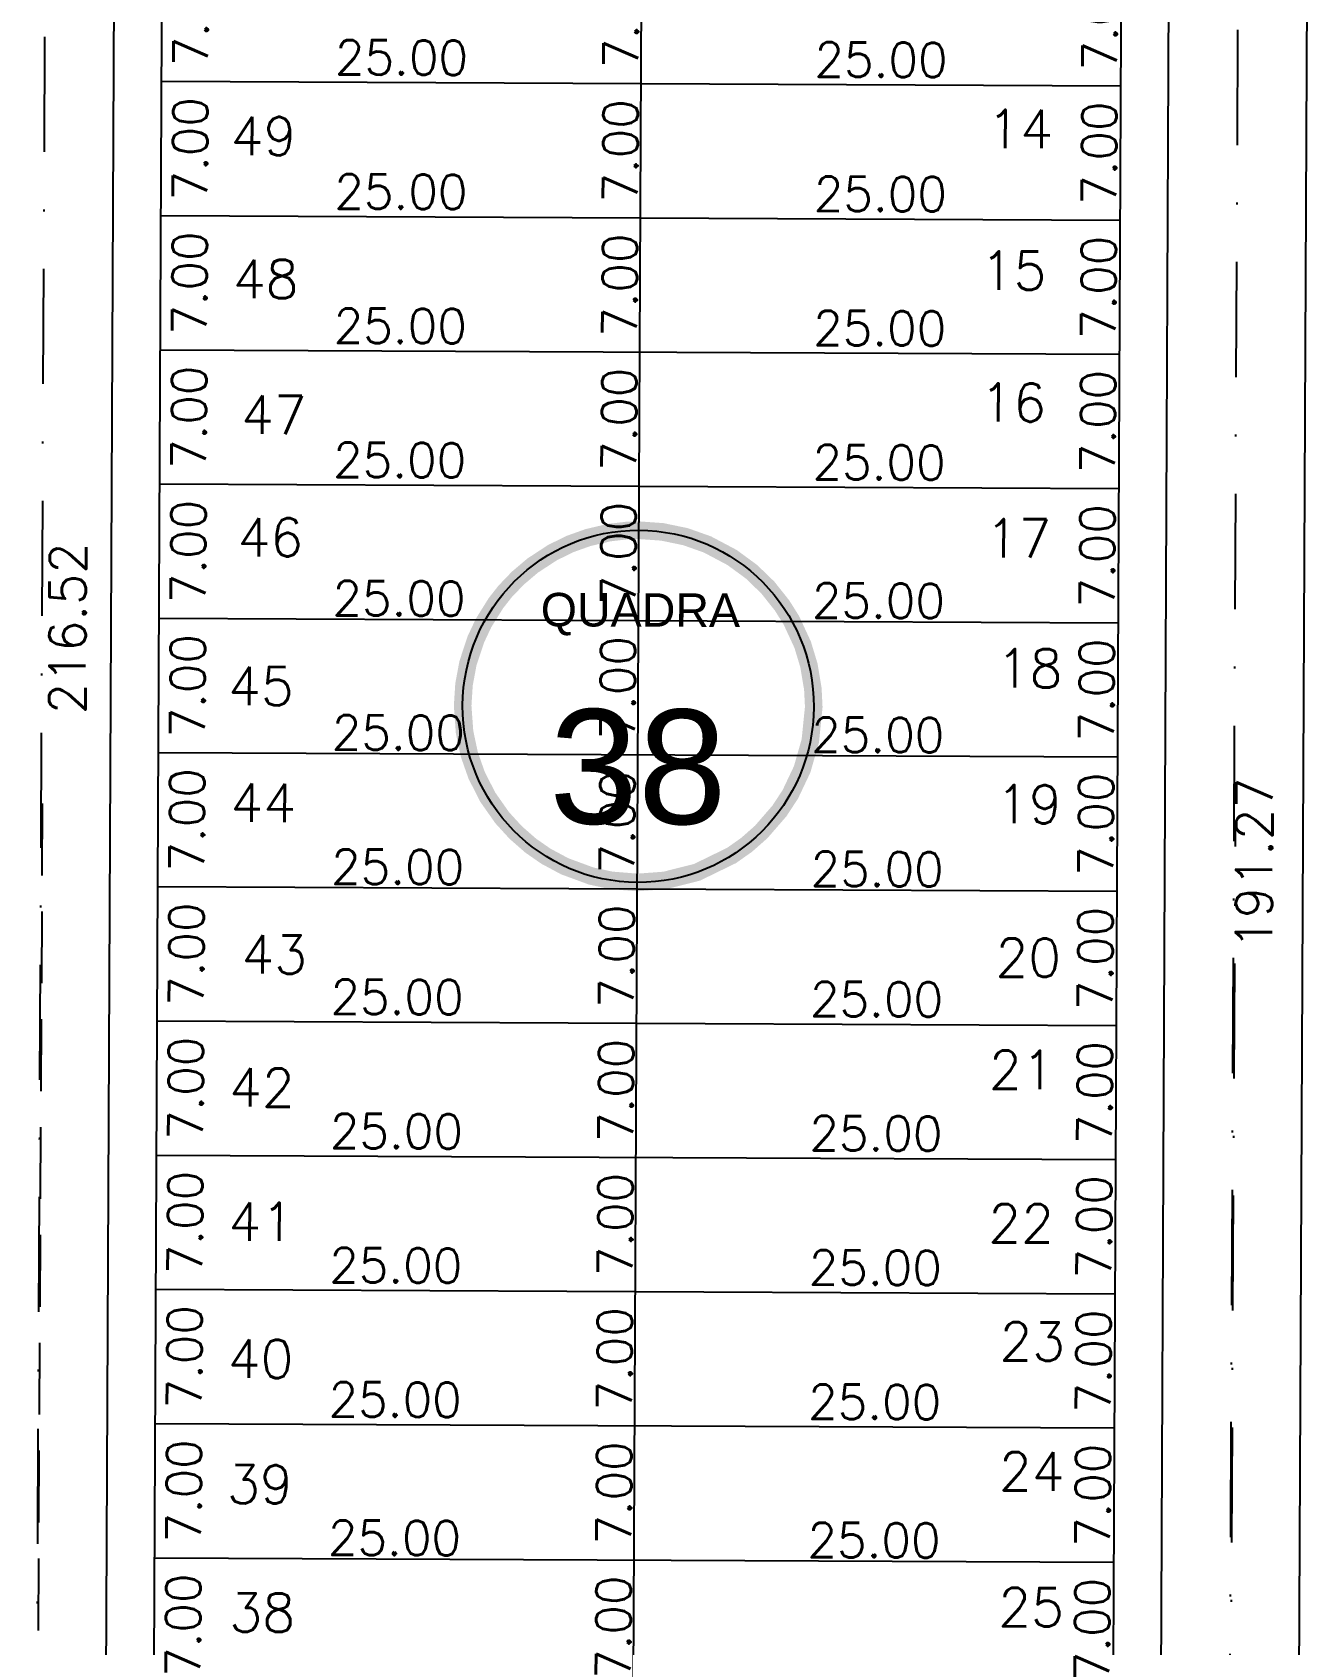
# Model space of a CAD drawing. Header units: millimetres. Extents: x -4430026 to 4783824, y 584 to 9593110.
# Drawn here: x 2184.4 to 2251.1, y 1561 to 1645.1 of the extents above; entities that cross this region are included whole.
import ezdxf
from ezdxf.enums import TextEntityAlignment as Align

# ---------------------------------------------------------------- set-up
doc = ezdxf.new("R2010")
doc.units = ezdxf.units.MM
for name, pattern in [('DASHDOT', [1, 0.5, -0.25, 0, -0.25]), ('HIDDEN', [0.375, 0.25, -0.125]), ('HIDDEN2', [0.1875, 0.125, -0.0625])]:
    doc.linetypes.add(name, pattern=pattern)
for name, color, linetype in [('boundary filipe', 6, 'Continuous'), ('Calçada', 1, 'Continuous'), ('Cota', 8, 'Continuous'), ('COTAS', 8, 'Continuous'), ('Lotes', 2, 'Continuous'), ('Numero de lotes', 5, 'Continuous'), ('númeraçãoquadras', 4, 'Continuous'), ('Projeção', 8, 'HIDDEN2'), ('QUADRA', 4, 'Continuous')]:
    doc.layers.add(name, color=color, linetype=linetype)
doc.styles.add('arcad1', font='romans.shx')
doc.styles.add('ROMANS', font='romans.shx')
doc.styles.add('STYLE1', font='sanss___.ttf')
doc.dimstyles.new('BOLA100', dxfattribs={"dimscale": 0, "dimtxt": 1.9, "dimasz": 0.18, "dimexe": 0.18, "dimexo": 0.063, "dimgap": 0, "dimtad": 1, "dimzin": 4, "dimdsep": 46, "dimtxsty": 'ROMANS', "dimcen": 0.09, "dimse1": 1, "dimse2": 1, "dimsd1": 1, "dimsd2": 1, "dimclrt": 256, "dimaunit": 1, "dimadec": 4, "dimazin": 0, "dimtfac": 1.2, "dimtix": 1, "dimtmove": 2, "dimatfit": 3, "dimfxl": 1, "dimtvp": 2, "dimtolj": 1, "dimtzin": 4, "dimarcsym": 0})
doc.dimstyles.get("Standard").update_dxf_attribs({"dimtxt": 0.18, "dimasz": 0.18, "dimexe": 0.18, "dimexo": 0.0625, "dimgap": 0.09, "dimtad": 0, "dimtih": 1, "dimtoh": 1, "dimdec": 4, "dimzin": 0, "dimdsep": 46, "dimtxsty": 'Standard', "dimcen": 0.09, "dimadec": 0, "dimazin": 0, "dimtfac": 1, "dimtdec": 4, "dimtofl": 0, "dimtmove": 0, "dimatfit": 3, "dimfxl": 1, "dimtolj": 1, "dimtzin": 0, "dimarcsym": 0})

# ---------------------------------------------------------------- blocks, each defined once
blk = doc.blocks.new('NUM_quadra')
at = {"color": 6, "const_width": 0.02}
blk.add_lwpolyline([(-0.0134, 0.1996), (-0.034, 0.1971), (-0.0579, 0.1914), (-0.0779, 0.1842), (-0.0981, 0.1743), (-0.1208, 0.1594), (-0.1377, 0.145), (-0.1521, 0.1299), (-0.1625, 0.1166), (-0.1764, 0.0942), (-0.1852, 0.0754), (-0.1941, 0.0483), (-0.1985, 0.0243), (-0.2, 0), (-0.1977, -0.0299), (-0.1921, -0.0556), (-0.1839, -0.0786), (-0.1713, -0.1033), (-0.1546, -0.1269), (-0.1389, -0.1439), (-0.1219, -0.1586), (-0.1046, -0.1705), (-0.0831, -0.1819), (-0.0531, -0.1928), (-0.0302, -0.1977), (0, -0.2), (0.0309, -0.1976), (0.0677, -0.1882), (0.1069, -0.169), (0.124, -0.1569), (0.1407, -0.1421), (0.1614, -0.1181), (0.1737, -0.0992), (0.187, -0.071), (0.1962, -0.0386), (0.2, 0), (0.1989, 0.0205), (0.1943, 0.0473), (0.1871, 0.0707), (0.1741, 0.0984), (0.1635, 0.1151), (0.1472, 0.1354), (0.1285, 0.1533), (0.1063, 0.1694), (0.0782, 0.1841), (0.0533, 0.1928), (0.0267, 0.1982), (0, 0.2)], close=True, dxfattribs=at)
blk.add_circle((0, 0), 0.2)
at = {"color": 3, "insert": (-0.1114, 0.1285), "char_height": 0.038, "width": 0.2663, "attachment_point": 1, "style": 'STYLE1'}
blk.add_mtext('\\fArial|b0|i0|c0|p34;QUADRA', dxfattribs=at)
at = {"color": 3, "style": 'STYLE1'}
blk.add_attdef('00', text='', height=0.13, dxfattribs=at).set_placement((0, -0.1335), align=Align.CENTER)
blk = doc.blocks.new('*D14069')
at = {"layer": 'DEFPOINTS', "color": 0, "linetype": 'ByBlock'}
for p in [(2185.456, 1722.27), (2184.43, 1505.75), (2186.709, 1505.739)]:
    blk.add_point(p, dxfattribs=at)
at = {"layer": 'COTAS', "linetype": 'ByBlock', "insert": (2186.272, 1614.004), "char_height": 1.9, "attachment_point": 5, "rotation": 89.72858, "style": 'ROMANS'}
blk.add_mtext('\\A1;216.52', dxfattribs=at)
blk = doc.blocks.new('*D14070')
at = {"layer": 'DEFPOINTS', "color": 0, "linetype": 'ByBlock'}
for p in [(2247.539, 1697.383), (2246.633, 1506.112), (2248.635, 1506.103)]:
    blk.add_point(p, dxfattribs=at)
at = {"layer": 'COTAS', "linetype": 'ByBlock', "insert": (2248.138, 1601.743), "char_height": 1.9, "attachment_point": 5, "rotation": 89.72858, "style": 'ROMANS'}
blk.add_mtext('\\A1;191.27', dxfattribs=at)
blk = doc.blocks.new('*D9931')
at = {"layer": 'DEFPOINTS', "color": 0}
for p in [(2191.211, 1649.516), (2191.178, 1642.516), (2196.282, 1642.491)]:
    blk.add_point(p, dxfattribs=at)
at = {"layer": 'Cota', "color": 41, "insert": (2192.699, 1646.008), "char_height": 1.8, "attachment_point": 5, "rotation": 89.72858, "style": 'ROMANS'}
blk.add_mtext('\\A1;7.00', dxfattribs=at)
blk = doc.blocks.new('*D9932')
at = {"layer": 'DEFPOINTS', "color": 0}
for p in [(2191.178, 1642.516), (2191.145, 1635.516), (2196.249, 1635.492)]:
    blk.add_point(p, dxfattribs=at)
at = {"layer": 'Cota', "color": 41, "insert": (2192.666, 1639.009), "char_height": 1.8, "attachment_point": 5, "rotation": 89.72858, "style": 'ROMANS'}
blk.add_mtext('\\A1;7.00', dxfattribs=at)
blk = doc.blocks.new('*D9933')
at = {"layer": 'DEFPOINTS', "color": 0}
for p in [(2191.145, 1635.516), (2191.112, 1628.516), (2196.216, 1628.492)]:
    blk.add_point(p, dxfattribs=at)
at = {"layer": 'Cota', "color": 41, "insert": (2192.632, 1632.009), "char_height": 1.8, "attachment_point": 5, "rotation": 89.72858, "style": 'ROMANS'}
blk.add_mtext('\\A1;7.00', dxfattribs=at)
blk = doc.blocks.new('*D9934')
at = {"layer": 'DEFPOINTS', "color": 0}
for p in [(2191.112, 1628.516), (2191.079, 1621.516), (2196.183, 1621.492)]:
    blk.add_point(p, dxfattribs=at)
at = {"layer": 'Cota', "color": 41, "insert": (2192.599, 1625.009), "char_height": 1.8, "attachment_point": 5, "rotation": 89.72858, "style": 'ROMANS'}
blk.add_mtext('\\A1;7.00', dxfattribs=at)
blk = doc.blocks.new('*D9935')
at = {"layer": 'DEFPOINTS', "color": 0}
for p in [(2191.079, 1621.516), (2191.046, 1614.516), (2196.149, 1614.492)]:
    blk.add_point(p, dxfattribs=at)
at = {"layer": 'Cota', "color": 41, "insert": (2192.566, 1618.009), "char_height": 1.8, "attachment_point": 5, "rotation": 89.72858, "style": 'ROMANS'}
blk.add_mtext('\\A1;7.00', dxfattribs=at)
blk = doc.blocks.new('*D9936')
at = {"layer": 'DEFPOINTS', "color": 0}
for p in [(2191.046, 1614.516), (2191.012, 1607.516), (2196.116, 1607.492)]:
    blk.add_point(p, dxfattribs=at)
at = {"layer": 'Cota', "color": 41, "insert": (2192.533, 1611.009), "char_height": 1.8, "attachment_point": 5, "rotation": 89.72858, "style": 'ROMANS'}
blk.add_mtext('\\A1;7.00', dxfattribs=at)
blk = doc.blocks.new('*D9937')
at = {"layer": 'DEFPOINTS', "color": 0}
for p in [(2191.012, 1607.516), (2190.979, 1600.516), (2196.083, 1600.492)]:
    blk.add_point(p, dxfattribs=at)
at = {"layer": 'Cota', "color": 41, "insert": (2192.5, 1604.009), "char_height": 1.8, "attachment_point": 5, "rotation": 89.72858, "style": 'ROMANS'}
blk.add_mtext('\\A1;7.00', dxfattribs=at)
blk = doc.blocks.new('*D9938')
at = {"layer": 'DEFPOINTS', "color": 0}
for p in [(2190.979, 1600.516), (2190.946, 1593.516), (2196.05, 1593.492)]:
    blk.add_point(p, dxfattribs=at)
at = {"layer": 'Cota', "color": 41, "insert": (2192.467, 1597.009), "char_height": 1.8, "attachment_point": 5, "rotation": 89.72858, "style": 'ROMANS'}
blk.add_mtext('\\A1;7.00', dxfattribs=at)
blk = doc.blocks.new('*D9939')
at = {"layer": 'DEFPOINTS', "color": 0}
for p in [(2190.946, 1593.516), (2190.913, 1586.516), (2196.017, 1586.492)]:
    blk.add_point(p, dxfattribs=at)
at = {"layer": 'Cota', "color": 41, "insert": (2192.433, 1590.009), "char_height": 1.8, "attachment_point": 5, "rotation": 89.72858, "style": 'ROMANS'}
blk.add_mtext('\\A1;7.00', dxfattribs=at)
blk = doc.blocks.new('*D9940')
at = {"layer": 'DEFPOINTS', "color": 0}
for p in [(2190.913, 1586.516), (2190.88, 1579.516), (2195.984, 1579.492)]:
    blk.add_point(p, dxfattribs=at)
at = {"layer": 'Cota', "color": 41, "insert": (2192.4, 1583.009), "char_height": 1.8, "attachment_point": 5, "rotation": 89.72858, "style": 'ROMANS'}
blk.add_mtext('\\A1;7.00', dxfattribs=at)
blk = doc.blocks.new('*D9941')
at = {"layer": 'DEFPOINTS', "color": 0}
for p in [(2190.88, 1579.516), (2190.847, 1572.516), (2195.95, 1572.492)]:
    blk.add_point(p, dxfattribs=at)
at = {"layer": 'Cota', "color": 41, "insert": (2192.367, 1576.009), "char_height": 1.8, "attachment_point": 5, "rotation": 89.72858, "style": 'ROMANS'}
blk.add_mtext('\\A1;7.00', dxfattribs=at)
blk = doc.blocks.new('*D9942')
at = {"layer": 'DEFPOINTS', "color": 0}
for p in [(2190.847, 1572.516), (2190.814, 1565.516), (2195.917, 1565.492)]:
    blk.add_point(p, dxfattribs=at)
at = {"layer": 'Cota', "color": 41, "insert": (2192.334, 1569.009), "char_height": 1.8, "attachment_point": 5, "rotation": 89.72858, "style": 'ROMANS'}
blk.add_mtext('\\A1;7.00', dxfattribs=at)
blk = doc.blocks.new('*D9943')
at = {"layer": 'DEFPOINTS', "color": 0}
for p in [(2190.814, 1565.516), (2190.78, 1558.517), (2195.884, 1558.492)]:
    blk.add_point(p, dxfattribs=at)
at = {"layer": 'Cota', "color": 41, "insert": (2192.301, 1562.009), "char_height": 1.8, "attachment_point": 5, "rotation": 89.72858, "style": 'ROMANS'}
blk.add_mtext('\\A1;7.00', dxfattribs=at)
blk = doc.blocks.new('*D9954')
at = {"layer": 'DEFPOINTS', "color": 0}
for p in [(2213.642, 1649.409), (2213.609, 1642.409), (2218.713, 1642.385)]:
    blk.add_point(p, dxfattribs=at)
at = {"layer": 'Cota', "color": 41, "insert": (2215.13, 1645.902), "char_height": 1.8, "attachment_point": 5, "rotation": 89.72858, "style": 'ROMANS'}
blk.add_mtext('\\A1;7.00', dxfattribs=at)
blk = doc.blocks.new('*D9955')
at = {"layer": 'DEFPOINTS', "color": 0}
for p in [(2213.609, 1642.409), (2213.576, 1635.409), (2218.68, 1635.385)]:
    blk.add_point(p, dxfattribs=at)
at = {"layer": 'Cota', "color": 41, "insert": (2215.097, 1638.902), "char_height": 1.8, "attachment_point": 5, "rotation": 89.72858, "style": 'ROMANS'}
blk.add_mtext('\\A1;7.00', dxfattribs=at)
blk = doc.blocks.new('*D9956')
at = {"layer": 'DEFPOINTS', "color": 0}
for p in [(2213.576, 1635.409), (2213.543, 1628.41), (2218.647, 1628.385)]:
    blk.add_point(p, dxfattribs=at)
at = {"layer": 'Cota', "color": 41, "insert": (2215.063, 1631.902), "char_height": 1.8, "attachment_point": 5, "rotation": 89.72858, "style": 'ROMANS'}
blk.add_mtext('\\A1;7.00', dxfattribs=at)
blk = doc.blocks.new('*D9957')
at = {"layer": 'DEFPOINTS', "color": 0}
for p in [(2213.543, 1628.41), (2213.51, 1621.41), (2218.614, 1621.385)]:
    blk.add_point(p, dxfattribs=at)
at = {"layer": 'Cota', "color": 41, "insert": (2215.03, 1624.902), "char_height": 1.8, "attachment_point": 5, "rotation": 89.72858, "style": 'ROMANS'}
blk.add_mtext('\\A1;7.00', dxfattribs=at)
blk = doc.blocks.new('*D9958')
at = {"layer": 'DEFPOINTS', "color": 0}
for p in [(2213.51, 1621.41), (2213.477, 1614.41), (2218.58, 1614.385)]:
    blk.add_point(p, dxfattribs=at)
at = {"layer": 'Cota', "color": 41, "insert": (2214.997, 1617.903), "char_height": 1.8, "attachment_point": 5, "rotation": 89.72858, "style": 'ROMANS'}
blk.add_mtext('\\A1;7.00', dxfattribs=at)
blk = doc.blocks.new('*D9959')
at = {"layer": 'DEFPOINTS', "color": 0}
for p in [(2213.477, 1614.41), (2213.444, 1607.41), (2218.547, 1607.386)]:
    blk.add_point(p, dxfattribs=at)
at = {"layer": 'Cota', "color": 41, "insert": (2214.964, 1610.903), "char_height": 1.8, "attachment_point": 5, "rotation": 89.72858, "style": 'ROMANS'}
blk.add_mtext('\\A1;7.00', dxfattribs=at)
blk = doc.blocks.new('*D9960')
at = {"layer": 'DEFPOINTS', "color": 0}
for p in [(2213.444, 1607.41), (2213.41, 1600.41), (2218.514, 1600.386)]:
    blk.add_point(p, dxfattribs=at)
at = {"layer": 'Cota', "color": 41, "insert": (2214.931, 1603.903), "char_height": 1.8, "attachment_point": 5, "rotation": 89.72858, "style": 'ROMANS'}
blk.add_mtext('\\A1;7.00', dxfattribs=at)
blk = doc.blocks.new('*D9961')
at = {"layer": 'DEFPOINTS', "color": 0}
for p in [(2213.41, 1600.41), (2213.377, 1593.41), (2218.481, 1593.386)]:
    blk.add_point(p, dxfattribs=at)
at = {"layer": 'Cota', "color": 41, "insert": (2214.898, 1596.903), "char_height": 1.8, "attachment_point": 5, "rotation": 89.72858, "style": 'ROMANS'}
blk.add_mtext('\\A1;7.00', dxfattribs=at)
blk = doc.blocks.new('*D9962')
at = {"layer": 'DEFPOINTS', "color": 0}
for p in [(2213.377, 1593.41), (2213.344, 1586.41), (2218.448, 1586.386)]:
    blk.add_point(p, dxfattribs=at)
at = {"layer": 'Cota', "color": 41, "insert": (2214.864, 1589.903), "char_height": 1.8, "attachment_point": 5, "rotation": 89.72858, "style": 'ROMANS'}
blk.add_mtext('\\A1;7.00', dxfattribs=at)
blk = doc.blocks.new('*D9963')
at = {"layer": 'DEFPOINTS', "color": 0}
for p in [(2213.344, 1586.41), (2213.311, 1579.41), (2218.415, 1579.386)]:
    blk.add_point(p, dxfattribs=at)
at = {"layer": 'Cota', "color": 41, "insert": (2214.831, 1582.903), "char_height": 1.8, "attachment_point": 5, "rotation": 89.72858, "style": 'ROMANS'}
blk.add_mtext('\\A1;7.00', dxfattribs=at)
blk = doc.blocks.new('*D9964')
at = {"layer": 'DEFPOINTS', "color": 0}
for p in [(2213.311, 1579.41), (2213.278, 1572.41), (2218.381, 1572.386)]:
    blk.add_point(p, dxfattribs=at)
at = {"layer": 'Cota', "color": 41, "insert": (2214.798, 1575.903), "char_height": 1.8, "attachment_point": 5, "rotation": 89.72858, "style": 'ROMANS'}
blk.add_mtext('\\A1;7.00', dxfattribs=at)
blk = doc.blocks.new('*D9965')
at = {"layer": 'DEFPOINTS', "color": 0}
for p in [(2213.278, 1572.41), (2213.245, 1565.41), (2218.348, 1565.386)]:
    blk.add_point(p, dxfattribs=at)
at = {"layer": 'Cota', "color": 41, "insert": (2214.765, 1568.903), "char_height": 1.8, "attachment_point": 5, "rotation": 89.72858, "style": 'ROMANS'}
blk.add_mtext('\\A1;7.00', dxfattribs=at)
blk = doc.blocks.new('*D9966')
at = {"layer": 'DEFPOINTS', "color": 0}
for p in [(2213.245, 1565.41), (2213.211, 1558.41), (2218.315, 1558.386)]:
    blk.add_point(p, dxfattribs=at)
at = {"layer": 'Cota', "color": 41, "insert": (2214.732, 1561.903), "char_height": 1.8, "attachment_point": 5, "rotation": 89.72858, "style": 'ROMANS'}
blk.add_mtext('\\A1;7.00', dxfattribs=at)
blk = doc.blocks.new('*D10447')
at = {"layer": 'DEFPOINTS', "color": 0}
for p in [(2238.607, 1649.291), (2238.574, 1642.291), (2243.678, 1642.267)]:
    blk.add_point(p, dxfattribs=at)
at = {"layer": 'Cota', "color": 41, "insert": (2240.094, 1645.784), "char_height": 1.8, "attachment_point": 5, "rotation": 89.72858, "style": 'ROMANS'}
blk.add_mtext('\\A1;7.00', dxfattribs=at)
blk = doc.blocks.new('*D10448')
at = {"layer": 'DEFPOINTS', "color": 0}
for p in [(2238.574, 1642.291), (2238.541, 1635.291), (2243.645, 1635.267)]:
    blk.add_point(p, dxfattribs=at)
at = {"layer": 'Cota', "color": 41, "insert": (2240.061, 1638.784), "char_height": 1.8, "attachment_point": 5, "rotation": 89.72858, "style": 'ROMANS'}
blk.add_mtext('\\A1;7.00', dxfattribs=at)
blk = doc.blocks.new('*D10449')
at = {"layer": 'DEFPOINTS', "color": 0}
for p in [(2238.541, 1635.291), (2238.508, 1628.291), (2243.611, 1628.267)]:
    blk.add_point(p, dxfattribs=at)
at = {"layer": 'Cota', "color": 41, "insert": (2240.028, 1631.784), "char_height": 1.8, "attachment_point": 5, "rotation": 89.72858, "style": 'ROMANS'}
blk.add_mtext('\\A1;7.00', dxfattribs=at)
blk = doc.blocks.new('*D10450')
at = {"layer": 'DEFPOINTS', "color": 0}
for p in [(2238.508, 1628.291), (2238.474, 1621.291), (2243.578, 1621.267)]:
    blk.add_point(p, dxfattribs=at)
at = {"layer": 'Cota', "color": 41, "insert": (2239.995, 1624.784), "char_height": 1.8, "attachment_point": 5, "rotation": 89.72858, "style": 'ROMANS'}
blk.add_mtext('\\A1;7.00', dxfattribs=at)
blk = doc.blocks.new('*D10451')
at = {"layer": 'DEFPOINTS', "color": 0}
for p in [(2238.474, 1621.291), (2238.441, 1614.291), (2243.545, 1614.267)]:
    blk.add_point(p, dxfattribs=at)
at = {"layer": 'Cota', "color": 41, "insert": (2239.962, 1617.784), "char_height": 1.8, "attachment_point": 5, "rotation": 89.72858, "style": 'ROMANS'}
blk.add_mtext('\\A1;7.00', dxfattribs=at)
blk = doc.blocks.new('*D10452')
at = {"layer": 'DEFPOINTS', "color": 0}
for p in [(2238.441, 1614.291), (2238.408, 1607.291), (2243.512, 1607.267)]:
    blk.add_point(p, dxfattribs=at)
at = {"layer": 'Cota', "color": 41, "insert": (2239.929, 1610.784), "char_height": 1.8, "attachment_point": 5, "rotation": 89.72858, "style": 'ROMANS'}
blk.add_mtext('\\A1;7.00', dxfattribs=at)
blk = doc.blocks.new('*D10453')
at = {"layer": 'DEFPOINTS', "color": 0}
for p in [(2238.408, 1607.291), (2238.375, 1600.292), (2243.479, 1600.267)]:
    blk.add_point(p, dxfattribs=at)
at = {"layer": 'Cota', "color": 41, "insert": (2239.895, 1603.784), "char_height": 1.8, "attachment_point": 5, "rotation": 89.72858, "style": 'ROMANS'}
blk.add_mtext('\\A1;7.00', dxfattribs=at)
blk = doc.blocks.new('*D10454')
at = {"layer": 'DEFPOINTS', "color": 0}
for p in [(2238.375, 1600.292), (2238.342, 1593.292), (2243.446, 1593.267)]:
    blk.add_point(p, dxfattribs=at)
at = {"layer": 'Cota', "color": 41, "insert": (2239.862, 1596.784), "char_height": 1.8, "attachment_point": 5, "rotation": 89.72858, "style": 'ROMANS'}
blk.add_mtext('\\A1;7.00', dxfattribs=at)
blk = doc.blocks.new('*D10455')
at = {"layer": 'DEFPOINTS', "color": 0}
for p in [(2238.342, 1593.292), (2238.309, 1586.292), (2243.412, 1586.268)]:
    blk.add_point(p, dxfattribs=at)
at = {"layer": 'Cota', "color": 41, "insert": (2239.829, 1589.785), "char_height": 1.8, "attachment_point": 5, "rotation": 89.72858, "style": 'ROMANS'}
blk.add_mtext('\\A1;7.00', dxfattribs=at)
blk = doc.blocks.new('*D10456')
at = {"layer": 'DEFPOINTS', "color": 0}
for p in [(2238.309, 1586.292), (2238.275, 1579.292), (2243.379, 1579.268)]:
    blk.add_point(p, dxfattribs=at)
at = {"layer": 'Cota', "color": 41, "insert": (2239.796, 1582.785), "char_height": 1.8, "attachment_point": 5, "rotation": 89.72858, "style": 'ROMANS'}
blk.add_mtext('\\A1;7.00', dxfattribs=at)
blk = doc.blocks.new('*D10457')
at = {"layer": 'DEFPOINTS', "color": 0}
for p in [(2238.275, 1579.292), (2238.242, 1572.292), (2243.346, 1572.268)]:
    blk.add_point(p, dxfattribs=at)
at = {"layer": 'Cota', "color": 41, "insert": (2239.763, 1575.785), "char_height": 1.8, "attachment_point": 5, "rotation": 89.72858, "style": 'ROMANS'}
blk.add_mtext('\\A1;7.00', dxfattribs=at)
blk = doc.blocks.new('*D10458')
at = {"layer": 'DEFPOINTS', "color": 0}
for p in [(2238.242, 1572.292), (2238.209, 1565.292), (2243.313, 1565.268)]:
    blk.add_point(p, dxfattribs=at)
at = {"layer": 'Cota', "color": 41, "insert": (2239.73, 1568.785), "char_height": 1.8, "attachment_point": 5, "rotation": 89.72858, "style": 'ROMANS'}
blk.add_mtext('\\A1;7.00', dxfattribs=at)
blk = doc.blocks.new('*D10459')
at = {"layer": 'DEFPOINTS', "color": 0}
for p in [(2238.209, 1565.292), (2238.176, 1558.292), (2243.28, 1558.268)]:
    blk.add_point(p, dxfattribs=at)
at = {"layer": 'Cota', "color": 41, "insert": (2239.696, 1561.785), "char_height": 1.8, "attachment_point": 5, "rotation": 89.72858, "style": 'ROMANS'}
blk.add_mtext('\\A1;7.00', dxfattribs=at)
blk = doc.blocks.new('*D10495')
at = {"layer": 'DEFPOINTS', "color": 0}
for p in [(2191.174, 1641.711), (2216.174, 1641.592), (2216.167, 1640.116)]:
    blk.add_point(p, dxfattribs=at)
at = {"layer": 'Cota', "color": 41, "insert": (2203.684, 1643.775), "char_height": 1.8, "attachment_point": 5, "rotation": 359.72858, "style": 'ROMANS'}
blk.add_mtext('\\A1;25.00', dxfattribs=at)
blk = doc.blocks.new('*D10496')
at = {"layer": 'DEFPOINTS', "color": 0}
for p in [(2216.174, 1641.592), (2241.174, 1641.474), (2241.167, 1639.998)]:
    blk.add_point(p, dxfattribs=at)
at = {"layer": 'Cota', "color": 41, "insert": (2228.684, 1643.657), "char_height": 1.8, "attachment_point": 5, "rotation": 359.72858, "style": 'ROMANS'}
blk.add_mtext('\\A1;25.00', dxfattribs=at)
blk = doc.blocks.new('*D10497')
at = {"layer": 'DEFPOINTS', "color": 0}
for p in [(2190.975, 1599.498), (2215.974, 1599.379), (2215.967, 1597.903)]:
    blk.add_point(p, dxfattribs=at)
at = {"layer": 'Cota', "color": 41, "insert": (2203.484, 1601.562), "char_height": 1.8, "attachment_point": 5, "rotation": 359.72858, "style": 'ROMANS'}
blk.add_mtext('\\A1;25.00', dxfattribs=at)
blk = doc.blocks.new('*D10498')
at = {"layer": 'DEFPOINTS', "color": 0}
for p in [(2215.974, 1599.379), (2240.974, 1599.261), (2240.967, 1597.785)]:
    blk.add_point(p, dxfattribs=at)
at = {"layer": 'Cota', "color": 41, "insert": (2228.484, 1601.444), "char_height": 1.8, "attachment_point": 5, "rotation": 359.72858, "style": 'ROMANS'}
blk.add_mtext('\\A1;25.00', dxfattribs=at)
blk = doc.blocks.new('*D10499')
at = {"layer": 'DEFPOINTS', "color": 0}
for p in [(2191.008, 1606.497), (2216.007, 1606.379), (2216, 1604.903)]:
    blk.add_point(p, dxfattribs=at)
at = {"layer": 'Cota', "color": 41, "insert": (2203.518, 1608.562), "char_height": 1.8, "attachment_point": 5, "rotation": 359.72858, "style": 'ROMANS'}
blk.add_mtext('\\A1;25.00', dxfattribs=at)
blk = doc.blocks.new('*D10500')
at = {"layer": 'DEFPOINTS', "color": 0}
for p in [(2216.007, 1606.379), (2241.007, 1606.261), (2241, 1604.785)]:
    blk.add_point(p, dxfattribs=at)
at = {"layer": 'Cota', "color": 41, "insert": (2228.517, 1608.444), "char_height": 1.8, "attachment_point": 5, "rotation": 359.72858, "style": 'ROMANS'}
blk.add_mtext('\\A1;25.00', dxfattribs=at)
blk = doc.blocks.new('*D10501')
at = {"layer": 'DEFPOINTS', "color": 0}
for p in [(2191.041, 1613.497), (2216.041, 1613.379), (2216.034, 1611.903)]:
    blk.add_point(p, dxfattribs=at)
at = {"layer": 'Cota', "color": 41, "insert": (2203.551, 1615.562), "char_height": 1.8, "attachment_point": 5, "rotation": 359.72858, "style": 'ROMANS'}
blk.add_mtext('\\A1;25.00', dxfattribs=at)
blk = doc.blocks.new('*D10502')
at = {"layer": 'DEFPOINTS', "color": 0}
for p in [(2216.041, 1613.379), (2241.04, 1613.261), (2241.033, 1611.785)]:
    blk.add_point(p, dxfattribs=at)
at = {"layer": 'Cota', "color": 41, "insert": (2228.55, 1615.444), "char_height": 1.8, "attachment_point": 5, "rotation": 359.72858, "style": 'ROMANS'}
blk.add_mtext('\\A1;25.00', dxfattribs=at)
blk = doc.blocks.new('*D10503')
at = {"layer": 'DEFPOINTS', "color": 0}
for p in [(2191.075, 1620.711), (2216.075, 1620.592), (2216.068, 1619.117)]:
    blk.add_point(p, dxfattribs=at)
at = {"layer": 'Cota', "color": 41, "insert": (2203.585, 1622.776), "char_height": 1.8, "attachment_point": 5, "rotation": 359.72858, "style": 'ROMANS'}
blk.add_mtext('\\A1;25.00', dxfattribs=at)
blk = doc.blocks.new('*D10504')
at = {"layer": 'DEFPOINTS', "color": 0}
for p in [(2216.075, 1620.592), (2241.074, 1620.474), (2241.067, 1618.998)]:
    blk.add_point(p, dxfattribs=at)
at = {"layer": 'Cota', "color": 41, "insert": (2228.585, 1622.657), "char_height": 1.8, "attachment_point": 5, "rotation": 359.72858, "style": 'ROMANS'}
blk.add_mtext('\\A1;25.00', dxfattribs=at)
blk = doc.blocks.new('*D10505')
at = {"layer": 'DEFPOINTS', "color": 0}
for p in [(2191.108, 1627.711), (2216.108, 1627.592), (2216.101, 1626.116)]:
    blk.add_point(p, dxfattribs=at)
at = {"layer": 'Cota', "color": 41, "insert": (2203.618, 1629.776), "char_height": 1.8, "attachment_point": 5, "rotation": 359.72858, "style": 'ROMANS'}
blk.add_mtext('\\A1;25.00', dxfattribs=at)
blk = doc.blocks.new('*D10506')
at = {"layer": 'DEFPOINTS', "color": 0}
for p in [(2216.108, 1627.592), (2241.108, 1627.474), (2241.101, 1625.998)]:
    blk.add_point(p, dxfattribs=at)
at = {"layer": 'Cota', "color": 41, "insert": (2228.618, 1629.657), "char_height": 1.8, "attachment_point": 5, "rotation": 359.72858, "style": 'ROMANS'}
blk.add_mtext('\\A1;25.00', dxfattribs=at)
blk = doc.blocks.new('*D10507')
at = {"layer": 'DEFPOINTS', "color": 0}
for p in [(2191.141, 1634.711), (2216.141, 1634.592), (2216.134, 1633.116)]:
    blk.add_point(p, dxfattribs=at)
at = {"layer": 'Cota', "color": 41, "insert": (2203.651, 1636.776), "char_height": 1.8, "attachment_point": 5, "rotation": 359.72858, "style": 'ROMANS'}
blk.add_mtext('\\A1;25.00', dxfattribs=at)
blk = doc.blocks.new('*D10508')
at = {"layer": 'DEFPOINTS', "color": 0}
for p in [(2216.141, 1634.592), (2241.141, 1634.474), (2241.134, 1632.998)]:
    blk.add_point(p, dxfattribs=at)
at = {"layer": 'Cota', "color": 41, "insert": (2228.651, 1636.657), "char_height": 1.8, "attachment_point": 5, "rotation": 359.72858, "style": 'ROMANS'}
blk.add_mtext('\\A1;25.00', dxfattribs=at)
blk = doc.blocks.new('*D10509')
at = {"layer": 'DEFPOINTS', "color": 0}
for p in [(2190.942, 1592.711), (2215.942, 1592.593), (2215.935, 1591.117)]:
    blk.add_point(p, dxfattribs=at)
at = {"layer": 'Cota', "color": 41, "insert": (2203.452, 1594.776), "char_height": 1.8, "attachment_point": 5, "rotation": 359.72858, "style": 'ROMANS'}
blk.add_mtext('\\A1;25.00', dxfattribs=at)
blk = doc.blocks.new('*D10510')
at = {"layer": 'DEFPOINTS', "color": 0}
for p in [(2215.942, 1592.593), (2240.942, 1592.474), (2240.935, 1590.998)]:
    blk.add_point(p, dxfattribs=at)
at = {"layer": 'Cota', "color": 41, "insert": (2228.452, 1594.658), "char_height": 1.8, "attachment_point": 5, "rotation": 359.72858, "style": 'ROMANS'}
blk.add_mtext('\\A1;25.00', dxfattribs=at)
blk = doc.blocks.new('*D10515')
at = {"layer": 'DEFPOINTS', "color": 0}
for p in [(2190.809, 1564.498), (2215.808, 1564.379), (2215.801, 1562.904)]:
    blk.add_point(p, dxfattribs=at)
at = {"layer": 'Cota', "color": 41, "insert": (2203.319, 1566.563), "char_height": 1.8, "attachment_point": 5, "rotation": 359.72858, "style": 'ROMANS'}
blk.add_mtext('\\A1;25.00', dxfattribs=at)
blk = doc.blocks.new('*D10516')
at = {"layer": 'DEFPOINTS', "color": 0}
for p in [(2215.808, 1564.379), (2240.808, 1564.261), (2240.801, 1562.785)]:
    blk.add_point(p, dxfattribs=at)
at = {"layer": 'Cota', "color": 41, "insert": (2228.318, 1566.444), "char_height": 1.8, "attachment_point": 5, "rotation": 359.72858, "style": 'ROMANS'}
blk.add_mtext('\\A1;25.00', dxfattribs=at)
blk = doc.blocks.new('*D10517')
at = {"layer": 'DEFPOINTS', "color": 0}
for p in [(2190.843, 1571.711), (2215.843, 1571.593), (2215.836, 1570.117)]:
    blk.add_point(p, dxfattribs=at)
at = {"layer": 'Cota', "color": 41, "insert": (2203.353, 1573.776), "char_height": 1.8, "attachment_point": 5, "rotation": 359.72858, "style": 'ROMANS'}
blk.add_mtext('\\A1;25.00', dxfattribs=at)
blk = doc.blocks.new('*D10518')
at = {"layer": 'DEFPOINTS', "color": 0}
for p in [(2215.843, 1571.593), (2240.842, 1571.474), (2240.835, 1569.999)]:
    blk.add_point(p, dxfattribs=at)
at = {"layer": 'Cota', "color": 41, "insert": (2228.353, 1573.658), "char_height": 1.8, "attachment_point": 5, "rotation": 359.72858, "style": 'ROMANS'}
blk.add_mtext('\\A1;25.00', dxfattribs=at)
blk = doc.blocks.new('*D10519')
at = {"layer": 'DEFPOINTS', "color": 0}
for p in [(2190.876, 1578.711), (2215.876, 1578.593), (2215.869, 1577.117)]:
    blk.add_point(p, dxfattribs=at)
at = {"layer": 'Cota', "color": 41, "insert": (2203.386, 1580.776), "char_height": 1.8, "attachment_point": 5, "rotation": 359.72858, "style": 'ROMANS'}
blk.add_mtext('\\A1;25.00', dxfattribs=at)
blk = doc.blocks.new('*D10520')
at = {"layer": 'DEFPOINTS', "color": 0}
for p in [(2215.876, 1578.593), (2240.875, 1578.474), (2240.868, 1576.999)]:
    blk.add_point(p, dxfattribs=at)
at = {"layer": 'Cota', "color": 41, "insert": (2228.386, 1580.658), "char_height": 1.8, "attachment_point": 5, "rotation": 359.72858, "style": 'ROMANS'}
blk.add_mtext('\\A1;25.00', dxfattribs=at)
blk = doc.blocks.new('*D10521')
at = {"layer": 'DEFPOINTS', "color": 0}
for p in [(2190.909, 1585.711), (2215.909, 1585.593), (2215.902, 1584.117)]:
    blk.add_point(p, dxfattribs=at)
at = {"layer": 'Cota', "color": 41, "insert": (2203.419, 1587.776), "char_height": 1.8, "attachment_point": 5, "rotation": 359.72858, "style": 'ROMANS'}
blk.add_mtext('\\A1;25.00', dxfattribs=at)
blk = doc.blocks.new('*D10522')
at = {"layer": 'DEFPOINTS', "color": 0}
for p in [(2215.909, 1585.593), (2240.909, 1585.474), (2240.902, 1583.998)]:
    blk.add_point(p, dxfattribs=at)
at = {"layer": 'Cota', "color": 41, "insert": (2228.419, 1587.658), "char_height": 1.8, "attachment_point": 5, "rotation": 359.72858, "style": 'ROMANS'}
blk.add_mtext('\\A1;25.00', dxfattribs=at)

msp = doc.modelspace()

# ---------------------------------------------------------------- linework, layer by layer
at = {"layer": 'boundary filipe', "linetype": 'ByBlock', "elevation": 2.439}
msp.add_lwpolyline([(2190.559, 1511.886), (2191.506, 1711.791), (2241.506, 1711.554), (2240.561, 1512.177), (2190.559, 1511.886)], close=True, dxfattribs=at)
at = {"layer": 'Calçada'}
for p, q in [((2188.076, 1515.435, 2.439), (2188.99, 1708.303, 2.439)), ((2243.078, 1515.629, 2.439), (2243.989, 1708.043, 2.439)), ((2250.279, 1515.797, 2.439), (2251.143, 1698.249, 2.439))]:
    msp.add_line(p, q, dxfattribs=at)
at = {"layer": 'Lotes'}
for p, q in [((2215.56, 1512.032, 2.439), (2216.506, 1711.673, 2.439)), ((2241.178, 1642.279, 2.439), (2191.178, 1642.516, 2.439)), ((2241.145, 1635.279, 2.439), (2191.145, 1635.516, 2.439)), ((2241.145, 1635.279, 2.439), (2191.145, 1635.516, 2.439)), ((2241.111, 1628.279, 2.439), (2191.112, 1628.516, 2.439)), ((2241.111, 1628.279, 2.439), (2191.112, 1628.516, 2.439)), ((2241.078, 1621.279, 2.439), (2191.079, 1621.516, 2.439)), ((2241.045, 1614.279, 2.439), (2191.046, 1614.516, 2.439)), ((2241.012, 1607.279, 2.439), (2191.012, 1607.516, 2.439)), ((2240.979, 1600.279, 2.439), (2190.979, 1600.516, 2.439)), ((2240.946, 1593.279, 2.439), (2190.946, 1593.516, 2.439)), ((2240.912, 1586.279, 2.439), (2190.913, 1586.516, 2.439)), ((2240.879, 1579.279, 2.439), (2190.88, 1579.516, 2.439)), ((2240.846, 1572.28, 2.439), (2190.847, 1572.516, 2.439)), ((2240.846, 1572.28, 2.439), (2190.847, 1572.516, 2.439)), ((2240.813, 1565.28, 2.439), (2190.814, 1565.516, 2.439))]:
    msp.add_line(p, q, dxfattribs=at)
at = {"layer": 'Projeção', "linetype": 'DASHDOT', "ltscale": 12}
for p, q in [((2184.43, 1505.75, 2.439), (2186.539, 1950.968, 2.439)), ((2246.633, 1506.112, 2.439), (2247.633, 1717.226, 2.439)), ((2246.662, 1505.831, 103.708), (2247.166, 1603.953, 103.708))]:
    msp.add_line(p, q, dxfattribs=at)
at = {"layer": 'Projeção', "linetype": 'HIDDEN', "ltscale": 15}
msp.add_line((2184.459, 1505.494, 103.708), (2184.971, 1605.065, 103.708), dxfattribs=at)
at = {"layer": 'QUADRA', "elevation": 2.439}
msp.add_lwpolyline([(2190.559, 1511.886), (2191.506, 1711.791), (2241.506, 1711.554), (2240.561, 1512.177), (2190.559, 1511.886)], close=True, dxfattribs=at)

# ---------------------------------------------------------------- block references
at = {"layer": 'númeraçãoquadras', "linetype": 'ByBlock', "extrusion": (0.084423, -0.000343131, 0.99643)}
ref = msp.add_blockref('NUM_quadra', (1618.929, -2201.369, 188.961), dxfattribs=dict(at, xscale=45.93175888062505, yscale=45.93175888063583, zscale=45.9317585301846, rotation=270.0385460290153))
ref.add_attrib('00', '38', dxfattribs={"layer": '0', "color": 3, "extrusion": (0.084423, -0.000343131, 0.99643), "height": 5.9711, "rotation": 270.03855, "style": 'STYLE1'}).set_placement((1612.798, -2201.373, 188.961), align=Align.CENTER)

# ---------------------------------------------------------------- texts
at = {"layer": 'Numero de lotes', "style": 'arcad1'}
for s, p in [('14', (2235.94, 1640.051, 2.439)), ('49', (2196.485, 1639.677, 2.439)), ('15', (2235.596, 1632.661, 2.439)), ('48', (2196.602, 1632.221, 2.439)), ('16', (2235.574, 1625.781, 2.439)), ('47', (2197.025, 1625.138, 2.439)), ('46', (2196.843, 1618.748, 2.439)), ('17', (2235.849, 1618.696, 2.439)), ('18', (2236.433, 1611.918, 2.439)), ('45', (2196.349, 1610.991, 2.439)), ('44', (2196.472, 1604.904, 2.439)), ('19', (2236.4, 1604.835, 2.439)), ('43', (2197.044, 1596.99, 2.439)), ('20', (2236.362, 1596.828, 2.439)), ('21', (2236.026, 1590.978, 2.439)), ('42', (2196.402, 1590.056, 2.439)), ('41', (2196.369, 1583.057, 2.439)), ('22', (2235.988, 1582.971, 2.439)), ('23', (2236.575, 1576.809, 2.439)), ('40', (2196.335, 1575.906, 2.439)), ('24', (2236.543, 1570.033, 2.439)), ('39', (2196.304, 1569.363, 2.439)), ('38', (2196.425, 1562.668, 2.439)), ('25', (2236.51, 1562.95, 2.439))]:
    msp.add_text(s, height=2, rotation=359.72858, dxfattribs=at).set_placement(p, align=Align.MIDDLE_CENTER)

# ---------------------------------------------------------------- dimensions: what is measured, and where the dimension line sits
at = {"layer": 'Cota'}
for base, p1, p2, angle, picture, middle in [((2196.282, 1642.491, 2.439), (2191.211, 1649.516, 2.439), (2191.178, 1642.516, 2.439), 89.72858, '*D9931', (2192.699, 1646.008, 2.439)), ((2218.713, 1642.385, 2.439), (2213.642, 1649.409, 2.439), (2213.609, 1642.409, 2.439), 89.72858, '*D9954', (2215.13, 1645.902, 2.439)), ((2243.678, 1642.267, 2.439), (2238.607, 1649.291, 2.439), (2238.574, 1642.291, 2.439), 89.72858, '*D10447', (2240.094, 1645.784, 2.439)), ((2241.167, 1639.998, 2.439), (2216.174, 1641.592, 2.439), (2241.174, 1641.474, 2.439), 179.72858, '*D10496', (2228.684, 1643.657, 2.439)), ((2196.249, 1635.492, 2.439), (2191.178, 1642.516, 2.439), (2191.145, 1635.516, 2.439), 89.72858, '*D9932', (2192.666, 1639.009, 2.439)), ((2218.68, 1635.385, 2.439), (2213.609, 1642.409, 2.439), (2213.576, 1635.409, 2.439), 89.72858, '*D9955', (2215.097, 1638.902, 2.439)), ((2243.645, 1635.267, 2.439), (2238.574, 1642.291, 2.439), (2238.541, 1635.291, 2.439), 89.72858, '*D10448', (2240.061, 1638.784, 2.439)), ((2241.134, 1632.998, 2.439), (2216.141, 1634.592, 2.439), (2241.141, 1634.474, 2.439), 179.72858, '*D10508', (2228.651, 1636.657, 2.439)), ((2196.216, 1628.492, 2.439), (2191.145, 1635.516, 2.439), (2191.112, 1628.516, 2.439), 89.72858, '*D9933', (2192.632, 1632.009, 2.439)), ((2218.647, 1628.385, 2.439), (2213.576, 1635.409, 2.439), (2213.543, 1628.41, 2.439), 89.72858, '*D9956', (2215.063, 1631.902, 2.439)), ((2243.611, 1628.267, 2.439), (2238.541, 1635.291, 2.439), (2238.508, 1628.291, 2.439), 89.72858, '*D10449', (2240.028, 1631.784, 2.439)), ((2241.101, 1625.998, 2.439), (2216.108, 1627.592, 2.439), (2241.108, 1627.474, 2.439), 179.72858, '*D10506', (2228.618, 1629.657, 2.439)), ((2196.183, 1621.492, 2.439), (2191.112, 1628.516, 2.439), (2191.079, 1621.516, 2.439), 89.72858, '*D9934', (2192.599, 1625.009, 2.439)), ((2218.614, 1621.385, 2.439), (2213.543, 1628.41, 2.439), (2213.51, 1621.41, 2.439), 89.72858, '*D9957', (2215.03, 1624.902, 2.439)), ((2243.578, 1621.267, 2.439), (2238.508, 1628.291, 2.439), (2238.474, 1621.291, 2.439), 89.72858, '*D10450', (2239.995, 1624.784, 2.439)), ((2241.067, 1618.998, 2.439), (2216.075, 1620.592, 2.439), (2241.074, 1620.474, 2.439), 179.72858, '*D10504', (2228.585, 1622.657, 2.439)), ((2196.149, 1614.492, 2.439), (2191.079, 1621.516, 2.439), (2191.046, 1614.516, 2.439), 89.72858, '*D9935', (2192.566, 1618.009, 2.439)), ((2218.58, 1614.385, 2.439), (2213.51, 1621.41, 2.439), (2213.477, 1614.41, 2.439), 89.72858, '*D9958', (2214.997, 1617.903, 2.439)), ((2243.545, 1614.267, 2.439), (2238.474, 1621.291, 2.439), (2238.441, 1614.291, 2.439), 89.72858, '*D10451', (2239.962, 1617.784, 2.439)), ((2241.033, 1611.785, 2.439), (2216.041, 1613.379, 2.439), (2241.04, 1613.261, 2.439), 179.72858, '*D10502', (2228.55, 1615.444, 2.439)), ((2196.116, 1607.492, 2.439), (2191.046, 1614.516, 2.439), (2191.012, 1607.516, 2.439), 89.72858, '*D9936', (2192.533, 1611.009, 2.439)), ((2218.547, 1607.386, 2.439), (2213.477, 1614.41, 2.439), (2213.444, 1607.41, 2.439), 89.72858, '*D9959', (2214.964, 1610.903, 2.439)), ((2243.512, 1607.267, 2.439), (2238.441, 1614.291, 2.439), (2238.408, 1607.291, 2.439), 89.72858, '*D10452', (2239.929, 1610.784, 2.439)), ((2241, 1604.785, 2.439), (2216.007, 1606.379, 2.439), (2241.007, 1606.261, 2.439), 179.72858, '*D10500', (2228.517, 1608.444, 2.439)), ((2196.083, 1600.492, 2.439), (2191.012, 1607.516, 2.439), (2190.979, 1600.516, 2.439), 89.72858, '*D9937', (2192.5, 1604.009, 2.439)), ((2218.514, 1600.386, 2.439), (2213.444, 1607.41, 2.439), (2213.41, 1600.41, 2.439), 89.72858, '*D9960', (2214.931, 1603.903, 2.439)), ((2243.479, 1600.267, 2.439), (2238.408, 1607.291, 2.439), (2238.375, 1600.292, 2.439), 89.72858, '*D10453', (2239.895, 1603.784, 2.439)), ((2240.967, 1597.785, 2.439), (2215.974, 1599.379, 2.439), (2240.974, 1599.261, 2.439), 179.72858, '*D10498', (2228.484, 1601.444, 2.439)), ((2196.05, 1593.492, 2.439), (2190.979, 1600.516, 2.439), (2190.946, 1593.516, 2.439), 89.72858, '*D9938', (2192.467, 1597.009, 2.439)), ((2218.481, 1593.386, 2.439), (2213.41, 1600.41, 2.439), (2213.377, 1593.41, 2.439), 89.72858, '*D9961', (2214.898, 1596.903, 2.439)), ((2243.446, 1593.267, 2.439), (2238.375, 1600.292, 2.439), (2238.342, 1593.292, 2.439), 89.72858, '*D10454', (2239.862, 1596.784, 2.439)), ((2240.935, 1590.998, 2.439), (2215.942, 1592.593, 2.439), (2240.942, 1592.474, 2.439), 179.72858, '*D10510', (2228.452, 1594.658, 2.439)), ((2196.017, 1586.492, 2.439), (2190.946, 1593.516, 2.439), (2190.913, 1586.516, 2.439), 89.72858, '*D9939', (2192.433, 1590.009, 2.439)), ((2218.448, 1586.386, 2.439), (2213.377, 1593.41, 2.439), (2213.344, 1586.41, 2.439), 89.72858, '*D9962', (2214.864, 1589.903, 2.439)), ((2243.412, 1586.268, 2.439), (2238.342, 1593.292, 2.439), (2238.309, 1586.292, 2.439), 89.72858, '*D10455', (2239.829, 1589.785, 2.439)), ((2240.902, 1583.998, 2.439), (2215.909, 1585.593, 2.439), (2240.909, 1585.474, 2.439), 179.72858, '*D10522', (2228.419, 1587.658, 2.439)), ((2195.984, 1579.492, 2.439), (2190.913, 1586.516, 2.439), (2190.88, 1579.516, 2.439), 89.72858, '*D9940', (2192.4, 1583.009, 2.439)), ((2218.415, 1579.386, 2.439), (2213.344, 1586.41, 2.439), (2213.311, 1579.41, 2.439), 89.72858, '*D9963', (2214.831, 1582.903, 2.439)), ((2243.379, 1579.268, 2.439), (2238.309, 1586.292, 2.439), (2238.275, 1579.292, 2.439), 89.72858, '*D10456', (2239.796, 1582.785, 2.439)), ((2240.868, 1576.999, 2.439), (2215.876, 1578.593, 2.439), (2240.875, 1578.474, 2.439), 179.72858, '*D10520', (2228.386, 1580.658, 2.439)), ((2195.95, 1572.492, 2.439), (2190.88, 1579.516, 2.439), (2190.847, 1572.516, 2.439), 89.72858, '*D9941', (2192.367, 1576.009, 2.439)), ((2218.381, 1572.386, 2.439), (2213.311, 1579.41, 2.439), (2213.278, 1572.41, 2.439), 89.72858, '*D9964', (2214.798, 1575.903, 2.439)), ((2243.346, 1572.268, 2.439), (2238.275, 1579.292, 2.439), (2238.242, 1572.292, 2.439), 89.72858, '*D10457', (2239.763, 1575.785, 2.439)), ((2240.835, 1569.999, 2.439), (2215.843, 1571.593, 2.439), (2240.842, 1571.474, 2.439), 179.72858, '*D10518', (2228.353, 1573.658, 2.439)), ((2195.917, 1565.492, 2.439), (2190.847, 1572.516, 2.439), (2190.814, 1565.516, 2.439), 89.72858, '*D9942', (2192.334, 1569.009, 2.439)), ((2218.348, 1565.386, 2.439), (2213.278, 1572.41, 2.439), (2213.245, 1565.41, 2.439), 89.72858, '*D9965', (2214.765, 1568.903, 2.439)), ((2243.313, 1565.268, 2.439), (2238.242, 1572.292, 2.439), (2238.209, 1565.292, 2.439), 89.72858, '*D10458', (2239.73, 1568.785, 2.439)), ((2240.801, 1562.785, 2.439), (2215.808, 1564.379, 2.439), (2240.808, 1564.261, 2.439), 179.72858, '*D10516', (2228.318, 1566.444, 2.439)), ((2195.884, 1558.492, 2.439), (2190.814, 1565.516, 2.439), (2190.78, 1558.517, 2.439), 89.72858, '*D9943', (2192.301, 1562.009, 2.439)), ((2218.315, 1558.386, 2.439), (2213.245, 1565.41, 2.439), (2213.211, 1558.41, 2.439), 89.72858, '*D9966', (2214.732, 1561.903, 2.439)), ((2243.28, 1558.268, 2.439), (2238.209, 1565.292, 2.439), (2238.176, 1558.292, 2.439), 89.72858, '*D10459', (2239.696, 1561.785, 2.439))]:
    dim = msp.add_linear_dim(base=base, p1=p1, p2=p2, angle=angle, dimstyle='Standard', override={"dimtxt": 1.8, "dimexo": 0.063, "dimgap": 0, "dimtih": 0, "dimtoh": 0, "dimdec": 2, "dimzin": 4, "dimtxsty": 'ROMANS', "dimse1": 1, "dimse2": 1, "dimsd1": 1, "dimsd2": 1, "dimclrt": 41, "dimtfac": 1.2, "dimtdec": 2, "dimtix": 1, "dimtofl": 1, "dimtmove": 2, "dimfxl": 0.18, "dimfxlon": 1, "dimtvp": 2, "dimtzin": 4}, dxfattribs=at)
    dim.commit()
    dim.dimension.update_dxf_attribs({"geometry": picture, "text_midpoint": middle})
for p1, p2, picture, middle in [((2191.174, 1641.711, 2.439), (2216.174, 1641.592, 2.439), '*D10495', (2203.684, 1643.775, 2.439)), ((2191.141, 1634.711, 2.439), (2216.141, 1634.592, 2.439), '*D10507', (2203.651, 1636.776, 2.439)), ((2191.108, 1627.711, 2.439), (2216.108, 1627.592, 2.439), '*D10505', (2203.618, 1629.776, 2.439)), ((2191.075, 1620.711, 2.439), (2216.075, 1620.592, 2.439), '*D10503', (2203.585, 1622.776, 2.439)), ((2191.041, 1613.497, 2.439), (2216.041, 1613.379, 2.439), '*D10501', (2203.551, 1615.562, 2.439)), ((2191.008, 1606.497, 2.439), (2216.007, 1606.379, 2.439), '*D10499', (2203.518, 1608.562, 2.439)), ((2190.975, 1599.498, 2.439), (2215.974, 1599.379, 2.439), '*D10497', (2203.484, 1601.562, 2.439)), ((2190.942, 1592.711, 2.439), (2215.942, 1592.593, 2.439), '*D10509', (2203.452, 1594.776, 2.439)), ((2190.909, 1585.711, 2.439), (2215.909, 1585.593, 2.439), '*D10521', (2203.419, 1587.776, 2.439)), ((2190.876, 1578.711, 2.439), (2215.876, 1578.593, 2.439), '*D10519', (2203.386, 1580.776, 2.439)), ((2190.843, 1571.711, 2.439), (2215.843, 1571.593, 2.439), '*D10517', (2203.353, 1573.776, 2.439)), ((2190.809, 1564.498, 2.439), (2215.808, 1564.379, 2.439), '*D10515', (2203.319, 1566.563, 2.439))]:
    dim = msp.add_aligned_dim(p1=p1, p2=p2, distance=-1.476, dimstyle='Standard', override={"dimtxt": 1.8, "dimexo": 0.063, "dimgap": 0, "dimtih": 0, "dimtoh": 0, "dimdec": 2, "dimzin": 4, "dimtxsty": 'ROMANS', "dimse1": 1, "dimse2": 1, "dimsd1": 1, "dimsd2": 1, "dimclrt": 41, "dimtfac": 1.2, "dimtdec": 2, "dimtix": 1, "dimtofl": 1, "dimtmove": 2, "dimfxl": 0.18, "dimfxlon": 1, "dimtvp": 2, "dimtzin": 4}, dxfattribs=at)
    dim.commit()
    dim.dimension.update_dxf_attribs({"geometry": picture, "text_midpoint": middle})
at = {"layer": 'COTAS', "linetype": 'ByBlock'}
for p1, p2, distance, picture, middle in [((2185.456, 1722.27, 2.439), (2184.43, 1505.75, 2.439), 2.279, '*D14069', (2186.272, 1614.004, 2.439)), ((2247.539, 1697.383, 2.439), (2246.633, 1506.112, 2.439), 2.002, '*D14070', (2248.138, 1601.743, 2.439))]:
    dim = msp.add_aligned_dim(p1=p1, p2=p2, distance=distance, dimstyle='BOLA100', override={"dimscale": 1, "dimfxl": 0.18}, dxfattribs=at)
    dim.commit()
    dim.dimension.update_dxf_attribs({"geometry": picture, "text_midpoint": middle})

doc.saveas('drawing.dxf')
